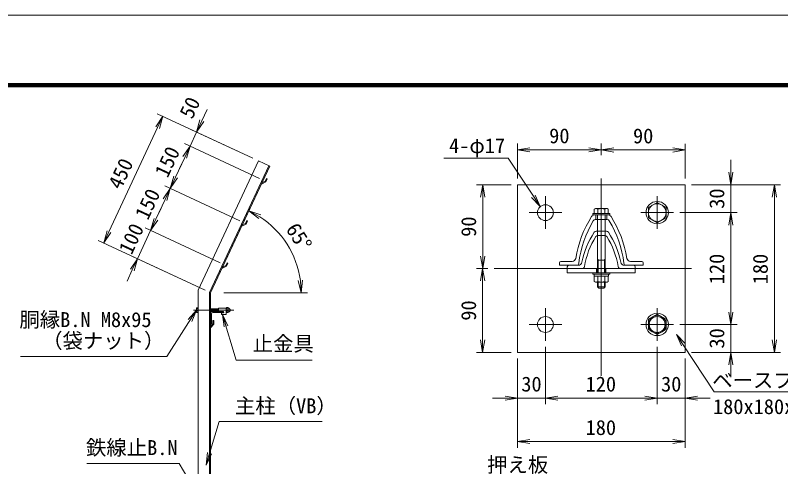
# Model space of a CAD drawing. Units: millimetres, scale not verified, with parts at other scales. Extents: x -4200 to 4200, y -2970 to 2970.
# Drawn here: x -169 to 2296, y 1517 to 2970 of the extents above; entities that cross this region are included whole.
import ezdxf
from ezdxf.enums import TextEntityAlignment as Align

# ---------------------------------------------------------------- set-up
doc = ezdxf.new("R2010")
doc.units = ezdxf.units.MM
doc.header["$LTSCALE"] = 20
doc.linetypes.add('DASHED', pattern=[7.5, 6, -1.5])
doc.linetypes.add('USER1', pattern=[50.8, 31.75, -6.35, 6.35, -6.35])
for name, color, linetype, lineweight in [('0-0_D-STR1', 1, 'Continuous', 18), ('0-1_D-BMK', 2, 'USER1', 13), ('0-2_D-STR-DIM', 7, 'Continuous', 9), ('0-3_D-STR3', 3, 'Continuous', 13), ('0-4_D-STR-TXT', 7, 'Continuous', 9), ('0-5_0', 7, 'Continuous', 9), ('0-7_D-TTL', 7, 'Continuous', 9)]:
    doc.layers.add(name, color=color, linetype=linetype, lineweight=lineweight)
doc.styles.add('ＭＳ ゴシック', font='')
doc.styles.get('ＭＳ ゴシック').set_extended_font_data('MS Gothic')

# ---------------------------------------------------------------- blocks, each defined once
blk = doc.blocks.new('_Open')
at = {"layer": '0-5_0'}
blk.add_line((-20, 3.33), (0, 0), dxfattribs=at)
blk.add_lwpolyline([(-20, -3.33), (0, 0), (-20, 0)], dxfattribs=at)
blk = doc.blocks.new('MLeader1')
at = {"layer": '0-4_D-STR-TXT'}
blk.add_line((1505.16, 2390.96), (1521.6, 2353.89), dxfattribs=at)
for points in [[(1499.6, 2387.29), (1418.72, 2510.08), (1218.16, 2510.08), (1210.96, 2510.08)], [(1494.03, 2383.62), (1521.6, 2353.89), (1499.6, 2387.29)]]:
    blk.add_lwpolyline(points, dxfattribs=at)
blk = doc.blocks.new('MLeader2')
at = {"layer": '0-4_D-STR-TXT'}
blk.add_line((1976.69, 1905.5), (1960.24, 1942.57), dxfattribs=at)
for points in [[(1987.82, 1912.84), (1960.24, 1942.57), (1982.25, 1909.17)], [(1982.25, 1909.17), (2082.17, 1757.59), (2547.99, 1757.59), (2555.19, 1757.59)]]:
    blk.add_lwpolyline(points, dxfattribs=at)

msp = doc.modelspace()

# ---------------------------------------------------------------- linework, layer by layer
at = {"layer": '0-0_D-STR1'}
for p, q in [((420.32, 2085.32), (614.25, 2501.2)), ((650.5, 2484.29), (614.25, 2501.2)), ((456.82, 2077.23), (647.33, 2485.77)), ((460.32, 2076.45), (650.5, 2484.29)), ((639.89, 2444.97), (635.71, 2436.02)), ((642.61, 2443.7), (637.96, 2433.73)), ((639.89, 2444.97), (642.61, 2443.7)), ((637.96, 2433.73), (623.61, 2426.63)), ((625.54, 2430.78), (623.61, 2426.63)), ((635.71, 2436.02), (625.54, 2430.78)), ((574.56, 2297.79), (560.22, 2290.69)), ((562.15, 2294.83), (560.22, 2290.69)), ((572.32, 2300.07), (562.15, 2294.83)), ((576.49, 2309.03), (572.32, 2300.07)), ((1701.63, 2274.65), (1735.05, 2274.65)), ((1706.13, 2261.15), (1729.53, 2261.15)), ((513.1, 2173.08), (508.93, 2164.13)), ((515.82, 2171.81), (511.17, 2161.84)), ((513.1, 2173.08), (515.82, 2171.81)), ((511.17, 2161.84), (496.83, 2154.74)), ((498.76, 2158.88), (496.83, 2154.74)), ((508.93, 2164.13), (498.76, 2158.88)), ((1608.84, 2160.65), (1608.84, 2154.65)), ((1608.84, 2160.65), (1608.84, 2154.65)), ((1656.93, 2154.65), (1608.84, 2154.65)), ((1644.11, 2165.15), (1613.34, 2165.15)), ((1779.75, 2154.65), (1827.84, 2154.65)), ((1792.57, 2165.15), (1823.34, 2165.15)), ((1827.84, 2160.65), (1827.84, 2154.65)), ((420.32, 396.45), (420.32, 2085.32)), ((456.82, 231.45), (456.82, 2077.23)), ((460.32, 231.45), (460.32, 2076.45)), ((460.32, 2011.45), (460.32, 1976.45)), ((463.32, 2008.95), (463.32, 1978.45)), ((500.32, 2016.45), (465.32, 2016.45)), ((498.32, 2013.45), (467.82, 2013.45)), ((500.32, 2015.45), (500.32, 2016.45)), ((467.32, 1976.95), (460.32, 1967.9)), ((461.32, 1976.45), (460.32, 1976.45)), ((470.32, 1975.83), (460.32, 1963.33)), ((467.32, 1986.83), (467.32, 1976.95)), ((467.32, 1986.83), (470.32, 1986.83)), ((470.32, 1986.83), (470.32, 1975.83)), ((460.32, 1967.9), (460.32, 1963.33))]:
    msp.add_line(p, q, dxfattribs=at)
msp.add_lwpolyline([(576.49, 2309.03), (579.21, 2307.76), (574.56, 2297.79)], dxfattribs=at)
for centre, radius, start, end in [((1922.21, 2122.1), 271.5, 146.67148, 168.8028), ((1701.63, 2267.15), 7.5, 90, 146.67148), ((1735.05, 2267.15), 7.5, 33.32852, 90), ((1514.47, 2122.1), 271.5, 11.1972, 33.32852), ((1913.34, 2122.25), 252, 147.4916, 171.15527), ((1707.15, 2253.65), 7.5, 90, 147.4916), ((1729.53, 2253.65), 7.5, 32.5084, 90), ((1523.34, 2122.25), 252, 8.84473, 32.5084), ((1644.11, 2177.15), 12, 270, 348.8028), ((1792.57, 2177.15), 12, 191.1972, 270), ((1613.34, 2160.65), 4.5, 90, 180), ((1656.93, 2162.15), 7.5, 270, 351.15527), ((1779.75, 2162.15), 7.5, 188.84473, 270), ((1823.34, 2160.65), 4.5, 0, 90), ((465.32, 2011.45), 5, 90, 180), ((467.82, 2008.95), 4.5, 90, 180), ((498.32, 2015.45), 2, 270, 0), ((461.32, 1978.45), 2, 270, 0)]:
    msp.add_arc(centre, radius, start, end, dxfattribs=at)
at = {"layer": '0-1_D-BMK'}
for p, q in [((1718.34, 1809.65), (1718.34, 2499.65)), ((1538.34, 2282.15), (1538.34, 2387.15)), ((1898.34, 2282.15), (1898.34, 2387.15)), ((1485.84, 2334.65), (1590.84, 2334.65)), ((1950.84, 2334.65), (1845.84, 2334.65)), ((1373.34, 2154.65), (2063.34, 2154.65)), ((1538.34, 2027.15), (1538.34, 1922.15)), ((1898.34, 2027.15), (1898.34, 1922.15)), ((534.55, 2020.95), (405.32, 2020.95)), ((1485.84, 1974.65), (1590.84, 1974.65)), ((1950.84, 1974.65), (1845.84, 1974.65))]:
    msp.add_line(p, q, dxfattribs=at)
at = {"layer": '0-2_D-STR-DIM'}
for p, q in [((431.88, 2630.37), (448.79, 2666.62)), ((596.12, 2509.65), (288.09, 2653.28)), ((289.32, 2608.58), (132.95, 2273.25)), ((414.98, 2594.12), (393.85, 2548.8)), ((596.12, 2509.65), (396.85, 2602.57)), ((617.59, 2444.47), (375.72, 2557.25)), ((617.59, 2444.47), (375.72, 2557.25)), ((1448.34, 2444.65), (1448.34, 2556.82)), ((1718.34, 2519.65), (1718.34, 2556.82)), ((1718.34, 2519.65), (1718.34, 2556.52)), ((1988.34, 2444.65), (1988.34, 2556.52)), ((1488.34, 2536.82), (1678.34, 2536.82)), ((1758.34, 2536.52), (1948.34, 2536.52)), ((376.94, 2512.55), (347.36, 2449.11)), ((376.94, 2512.55), (360.04, 2476.3)), ((2135.51, 2464.65), (2135.51, 2504.65)), ((554.19, 2308.52), (312.33, 2421.31)), ((554.19, 2308.52), (312.33, 2421.31)), ((1428.34, 2424.65), (1316.32, 2424.65)), ((2008.34, 2424.65), (2295.51, 2424.65)), ((2008.34, 2424.65), (2155.51, 2424.65)), ((2135.51, 2334.65), (2135.51, 2424.65)), ((313.55, 2376.6), (283.97, 2313.16)), ((1336.32, 2194.65), (1336.32, 2384.65)), ((2275.51, 2384.65), (2275.51, 1924.65)), ((283.97, 2313.16), (300.87, 2349.41)), ((483.74, 2126.68), (592.04, 2358.92)), ((1970.84, 2334.65), (2155.51, 2334.65)), ((1970.84, 2334.65), (2155.51, 2334.65)), ((2135.51, 2014.65), (2135.51, 2294.65)), ((2135.51, 2294.65), (2135.51, 2254.65)), ((267.06, 2276.91), (224.8, 2186.28)), ((490.8, 2172.58), (248.94, 2285.36)), ((490.8, 2172.58), (248.94, 2285.36)), ((442.19, 2084.91), (97.92, 2245.45)), ((442.19, 2084.91), (206.67, 2194.73)), ((207.89, 2150.03), (190.99, 2113.77)), ((1353.34, 2154.65), (1316.17, 2154.65)), ((1353.34, 2154.65), (1316.32, 2154.65)), ((1336.17, 2114.65), (1336.17, 1924.65)), ((502.88, 2076.45), (771.99, 2076.45)), ((2135.51, 2014.65), (2135.51, 2054.65)), ((1970.84, 1974.65), (2155.51, 1974.65)), ((1970.84, 1974.65), (2155.51, 1974.65)), ((2135.51, 1974.65), (2135.51, 1884.65)), ((1538.34, 1902.15), (1538.34, 1717.48)), ((1538.34, 1902.15), (1538.34, 1717.48)), ((1898.34, 1902.15), (1898.34, 1717.48)), ((1898.34, 1902.15), (1898.34, 1717.48)), ((1428.34, 1884.65), (1316.17, 1884.65)), ((2008.34, 1884.65), (2295.51, 1884.65)), ((2008.34, 1884.65), (2155.51, 1884.65)), ((1448.34, 1864.65), (1448.34, 1577.48)), ((1448.34, 1864.65), (1448.34, 1717.48)), ((1988.34, 1864.65), (1988.34, 1577.48)), ((1988.34, 1864.65), (1988.34, 1717.48)), ((2135.51, 1844.65), (2135.51, 1804.65)), ((1408.34, 1737.48), (1368.34, 1737.48)), ((1538.34, 1737.48), (1448.34, 1737.48)), ((1578.34, 1737.48), (1858.34, 1737.48)), ((1578.34, 1737.48), (1618.34, 1737.48)), ((1858.34, 1737.48), (1818.34, 1737.48)), ((1898.34, 1737.48), (1988.34, 1737.48)), ((2028.34, 1737.48), (2068.34, 1737.48)), ((1948.34, 1597.48), (1488.34, 1597.48))]:
    msp.add_line(p, q, dxfattribs=at)
msp.add_arc((460.32, 2076.45), 291.66, 7.86394, 57.13606, dxfattribs=at)
at = {"layer": '0-3_D-STR3'}
for p, q in [((1898.34, 2367.5), (1869.84, 2351.16)), ((1898.34, 2367.5), (1926.84, 2351.16)), ((1699.44, 2347.85), (1695.82, 2345.76)), ((1695.82, 2331.95), (1695.82, 2345.76)), ((1699.44, 2347.85), (1737.24, 2347.85)), ((1707.08, 2331.95), (1707.08, 2345.76)), ((1729.6, 2331.95), (1729.6, 2345.76)), ((1737.24, 2347.85), (1740.86, 2345.76)), ((1740.86, 2331.95), (1740.86, 2345.76)), ((1869.84, 2351.16), (1869.84, 2318.14)), ((1926.84, 2351.16), (1926.84, 2318.14)), ((1745.34, 2327.15), (1691.34, 2327.15)), ((1695.82, 2331.95), (1740.86, 2331.95)), ((1740.86, 2327.15), (1695.82, 2327.15)), ((1706.34, 2327.15), (1706.34, 2141.15)), ((1730.34, 2327.15), (1730.34, 2141.15)), ((1745.34, 2331.95), (1745.34, 2327.15)), ((1898.34, 2301.8), (1869.84, 2318.14)), ((1898.34, 2301.8), (1926.84, 2318.14)), ((1737.67, 2312.15), (1699.01, 2312.15)), ((1583.34, 2165.15), (1583.34, 2172.65)), ((1624.06, 2177.15), (1587.84, 2177.15)), ((1706.34, 2184.95), (1709.34, 2181.95)), ((1730.34, 2181.95), (1706.34, 2181.95)), ((1708.59, 2181.95), (1708.59, 2141.15)), ((1730.34, 2184.95), (1727.34, 2181.95)), ((1728.09, 2181.95), (1728.09, 2141.15)), ((1812.61, 2177.15), (1848.84, 2177.15)), ((1853.34, 2165.15), (1853.34, 2172.65)), ((1853.34, 2165.15), (1853.34, 2172.65)), ((1638.4, 2165.15), (1583.34, 2165.15)), ((1798.28, 2165.15), (1853.34, 2165.15)), ((1745.34, 2136.35), (1691.34, 2136.35)), ((1695.82, 2130.35), (1740.86, 2130.35)), ((1707.08, 2130.35), (1707.08, 2113.03)), ((1729.6, 2130.35), (1729.6, 2113.03)), ((1745.34, 2141.15), (1745.34, 2136.35)), ((1699.59, 2110.85), (1737.09, 2110.85)), ((1706.34, 2110.85), (1706.34, 2095.55)), ((1706.34, 2095.55), (1709.94, 2091.95)), ((1730.34, 2095.55), (1706.34, 2095.55)), ((1708.59, 2110.85), (1708.59, 2093.3)), ((1730.34, 2095.55), (1726.74, 2091.95)), ((1728.09, 2110.85), (1728.09, 2093.3)), ((1730.34, 2110.85), (1730.34, 2095.55)), ((1726.74, 2091.95), (1709.94, 2091.95)), ((415.02, 2027.25), (415.72, 2028.46)), ((415.02, 2027.25), (415.02, 2014.65)), ((420.32, 2028.46), (415.72, 2028.46)), ((420.32, 2024.71), (415.72, 2024.71)), ((420.32, 2028.46), (420.32, 2013.45)), ((460.32, 2024.95), (485.57, 2024.95)), ((460.32, 2024.2), (485.57, 2024.2)), ((485.57, 2026.95), (485.57, 2016.45)), ((510.57, 2026.95), (485.57, 2026.95)), ((510.57, 2027.19), (510.57, 2014.84)), ((510.57, 2027.19), (510.57, 2014.84)), ((510.57, 2026.95), (510.57, 2006.95)), ((511.57, 2029.05), (516.07, 2029.05)), ((516.07, 2025), (511.57, 2025)), ((517.07, 2027.19), (517.07, 2014.84)), ((517.07, 2027.19), (517.07, 2014.84)), ((415.02, 2014.65), (415.72, 2013.45)), ((420.32, 2017.2), (415.72, 2017.2)), ((420.32, 2013.45), (415.72, 2013.45)), ((460.32, 2017.7), (485.57, 2017.7)), ((460.32, 2016.95), (485.57, 2016.95)), ((500.32, 2016.45), (485.57, 2016.45)), ((495.57, 2011.95), (495.57, 2006.95)), ((500.32, 2011.95), (495.57, 2011.95)), ((510.57, 2006.95), (495.57, 2006.95)), ((516.07, 2016.9), (511.57, 2016.9)), ((511.57, 2012.85), (516.07, 2012.85)), ((1898.34, 2007.5), (1869.84, 1991.16)), ((1898.34, 2007.5), (1926.84, 1991.16)), ((1869.84, 1991.16), (1869.84, 1958.14)), ((1926.84, 1991.16), (1926.84, 1958.14)), ((1898.34, 1941.8), (1869.84, 1958.14)), ((1898.34, 1941.8), (1926.84, 1958.14))]:
    msp.add_line(p, q, dxfattribs=at)
at = {"layer": '0-3_D-STR3', "linetype": 'DASHED'}
for p, q in [((1700.34, 2312.15), (1700.34, 2327.04)), ((1736.34, 2312.15), (1736.34, 2327.04)), ((1703.34, 2141.15), (1703.34, 2154.65)), ((1733.34, 2141.15), (1733.34, 2154.65))]:
    msp.add_line(p, q, dxfattribs=at)
at = {"layer": '0-3_D-STR3'}
for points in [[(1988.34, 1884.65), (1988.34, 2424.65), (1448.34, 2424.65), (1448.34, 1884.65)], [(1827.84, 2154.65), (1608.84, 2154.65), (1608.84, 2141.15), (1827.84, 2141.15)], [(1741.44, 2130.35), (1741.44, 2136.35), (1695.24, 2136.35), (1695.24, 2130.35)]]:
    msp.add_lwpolyline(points, close=True, dxfattribs=at)
for points in [[(1745.34, 2331.95), (1691.34, 2331.95), (1691.34, 2327.15)], [(1745.34, 2141.15), (1691.34, 2141.15), (1691.34, 2136.35)], [(1695.82, 2130.35), (1695.82, 2113.03), (1699.59, 2110.85)], [(1740.86, 2130.35), (1740.86, 2113.03), (1737.09, 2110.85)]]:
    msp.add_lwpolyline(points, dxfattribs=at)
for centre, radius in [((1898.34, 2334.65), 36), ((1538.34, 2334.65), 25.5), ((1898.34, 2334.65), 28.5), ((1538.34, 1974.65), 25.5), ((1898.34, 1974.65), 36), ((1898.34, 1974.65), 28.5), ((1898.34, 1974.65), 25.5)]:
    msp.add_circle(centre, radius, dxfattribs=at)
for centre, radius, start, end in [((1701.45, 2337.54), 9.97, 55.61585, 124.38415), ((1718.34, 2310.25), 37.26, 72.4121, 107.5879), ((1735.23, 2337.54), 9.97, 55.61585, 124.38415), ((1991.34, 2130.05), 360, 147.73028, 170.85863), ((1695.82, 2316.65), 10.5, 90, 147.73028), ((1740.86, 2316.65), 10.5, 32.26972, 90), ((1445.34, 2130.05), 360, 9.14137, 32.26972), ((1991.34, 2130.05), 348, 149.15113, 173.11764), ((1699.01, 2304.65), 7.5, 90, 149.15113), ((1737.67, 2304.65), 7.5, 30.84887, 90), ((1445.34, 2130.05), 348, 6.88236, 30.84887), ((1587.84, 2172.65), 4.5, 90, 180), ((1624.06, 2189.15), 12, 270, 350.85863), ((1638.4, 2172.65), 7.5, 270, 353.11764), ((1798.28, 2172.65), 7.5, 186.88236, 270), ((1812.61, 2189.15), 12, 189.14137, 270), ((1848.84, 2172.65), 4.5, 0, 90), ((1701.45, 2121.25), 9.97, 235.61585, 304.38416), ((1718.34, 2148.54), 37.26, 252.4121, 287.5879), ((1735.23, 2121.25), 9.97, 235.61586, 304.38414), ((418.46, 2026.58), 3.32, 145.61585, 214.38415), ((427.56, 2020.95), 12.42, 162.4121, 197.5879), ((513.11, 2027.03), 2.54, 127.21089, 232.78911), ((519.27, 2020.95), 8.7, 152.26063, 207.73937), ((514.53, 2027.03), 2.54, 307.21089, 52.78911), ((508.37, 2020.95), 8.7, 332.26063, 27.73937), ((517.44, 2027.9), 0.5, 189.83916, 262.83194), ((516.57, 2020.95), 6.5, 277.16806, 82.83194), ((418.46, 2015.32), 3.32, 145.61585, 214.38415), ((500.32, 2014.2), 2.25, 270, 90), ((513.12, 2014.88), 2.55, 127.42505, 232.57495), ((514.52, 2014.88), 2.55, 307.42505, 52.57495), ((517.44, 2014.01), 0.5, 97.16806, 163.42019)]:
    msp.add_arc(centre, radius, start, end, dxfattribs=at)
at = {"layer": '0-4_D-STR-TXT'}
for points in [[(-152, 1871), (319.23, 1871), (414.06, 2019.27)], [(786.81, 1859.92), (543, 1859.92), (498.67, 2005.07)], [(819.09, 1661.61), (487.71, 1661.61), (446.01, 1523.95)], [(61.26, 1526.83), (359.07, 1526.83), (414.68, 1431.93)]]:
    msp.add_lwpolyline(points, dxfattribs=at)
at = {"layer": '0-7_D-TTL', "color": 2, "lineweight": 18}
msp.add_lwpolyline([(-4200, 2970), (4200, 2970), (4200, -2970), (-4200, -2970)], close=True, dxfattribs=at)
at = {"layer": '0-7_D-TTL'}
for points in [[(-3930, 2750), (3930, 2750), (3930, -2750), (-3930, -2750)], [(-3927.5, 2747.5), (3927.5, 2747.5), (3927.5, -2747.5), (-3927.5, -2747.5)], [(-3925, 2745), (3925, 2745), (3925, -2745), (-3925, -2745)], [(-3922.5, 2742.5), (3922.5, 2742.5), (3922.5, -2742.5), (-3922.5, -2742.5)], [(-3920, 2740), (3920, 2740), (3920, -2740), (-3920, -2740)]]:
    msp.add_lwpolyline(points, close=True, dxfattribs=at)

# ---------------------------------------------------------------- block references
at = {"layer": '0-2_D-STR-DIM', "xscale": 2, "yscale": 2}
for p, rotation in [((306.22, 2644.83), 65), ((414.98, 2594.12), 245), ((393.85, 2548.8), 65), ((393.85, 2548.8), 65), ((1448.34, 2536.82), 180), ((1718.34, 2536.52), 180), ((330.45, 2412.86), 245), ((2135.51, 2424.65), 270), ((330.45, 2412.86), 65), ((1336.32, 2424.65), 90), ((2275.51, 2424.65), 90), ((583.58, 2340.79), 151.06803), ((2135.51, 2334.65), 90), ((2135.51, 2334.65), 90), ((267.06, 2276.91), 245), ((267.06, 2276.91), 245), ((116.04, 2236.99), 245), ((1336.32, 2154.65), 270), ((224.8, 2186.28), 65), ((1336.17, 2154.65), 90), ((751.99, 2076.45), 273.93197), ((2135.51, 1974.65), 270), ((2135.51, 1974.65), 270), ((1336.17, 1884.65), 270), ((2275.51, 1884.65), 270), ((2135.51, 1884.65), 90), ((1538.34, 1737.48), 180), ((1538.34, 1737.48), 180), ((1988.34, 1737.48), 180), ((1448.34, 1597.48), 180)]:
    msp.add_blockref('_Open', p, dxfattribs=dict(at, rotation=rotation))
for p in [(1718.34, 2536.82), (1988.34, 2536.52), (1448.34, 1737.48), (1898.34, 1737.48), (1898.34, 1737.48), (1988.34, 1597.48)]:
    msp.add_blockref('_Open', p, dxfattribs=at)
at = {"layer": '0-4_D-STR-TXT'}
for name in ['MLeader1', 'MLeader2']:
    msp.add_blockref(name, (0, 0), dxfattribs=at)
at = {"layer": '0-4_D-STR-TXT', "xscale": 2, "yscale": 2}
for p, rotation in [((415.14, 2020.95), 57.39815), ((498.09, 2006.99), 106.98059), ((445.43, 1522.03), 253.14944)]:
    msp.add_blockref('_Open', p, dxfattribs=dict(at, rotation=rotation))

# ---------------------------------------------------------------- texts
at = {"layer": '0-2_D-STR-DIM', "style": 'ＭＳ ゴシック'}
for s, rotation, p in [('50', 65, (414.12, 2626.97)), ('150', 65, (334.63, 2437.78)), ('450', 65, (184.52, 2399.81)), ('150', 65, (271.24, 2301.83)), ('30', 90, (2128.76, 2347.03)), ('90', 90, (1329.57, 2256.78)), ('100', 65, (218.72, 2190.05)), ('65°', 302.5, (688.33, 2273.94)), ('120', 90, (2128.76, 2104)), ('180', 90, (2268.76, 2104)), ('90', 90, (1329.42, 1986.78)), ('30', 90, (2128.76, 1897.03))]:
    msp.add_text(s, height=48.09, rotation=rotation, dxfattribs=at).set_placement(p, align=Align.BOTTOM_LEFT)
for s, p in [('90', (1550.46, 2543.57)), ('90', (1820.46, 2543.26)), ('30', (1460.71, 1744.23)), ('120', (1667.69, 1744.23)), ('30', (1910.71, 1744.23)), ('180', (1667.69, 1604.23)), ('押え板', (1350.6, 1484.37))]:
    msp.add_text(s, height=48.09, dxfattribs=at).set_placement(p, align=Align.BOTTOM_LEFT)
at = {"layer": '0-4_D-STR-TXT', "style": 'ＭＳ ゴシック'}
for s, p in [('4-φ17', (1228.07, 2511.87)), ('胴縁B.N M8x95', (-155.55, 1951.73)), ('（袋ナット）', (-82.2, 1883.84)), ('止金具', (595.7, 1874.16)), ('ベースプレート', (2075.54, 1756.49)), ('主柱（VB）', (538.63, 1674.19)), ('180x180x9 ', (2077.99, 1671.6)), ('鉄線止B.N', (58.98, 1539.67))]:
    msp.add_text(s, height=48.09, dxfattribs=at).set_placement(p, align=Align.BOTTOM_LEFT)

doc.saveas('drawing.dxf')
